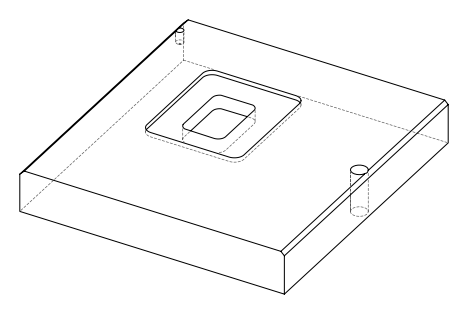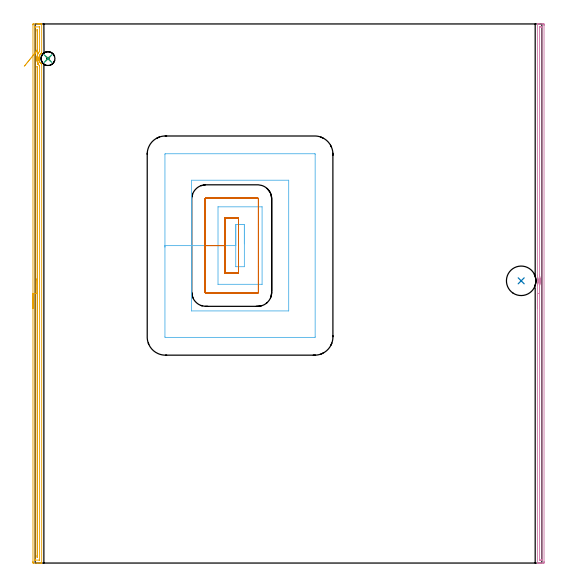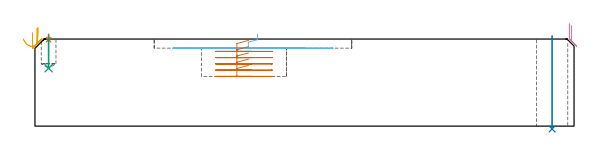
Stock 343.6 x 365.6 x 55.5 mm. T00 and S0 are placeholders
(PLAN: 7 operations, 5 tool changes, 21.2 min)
(1 SPOT_DRILL | STEP1POCKET | NXT0321_9005460120000 | 0.03 min | 0 mm3)
(2 INDEXABLE_INSERT_DRILL_THROUGH_HOLE_FROM_SOLID | STEP1HOLE | NXT0302_011 | 0.24 min | 17416 mm3)
(3 DRILL_BLIND_HOLE_INTO_CENTER | STEP1POCKET | UGT0301_209 | 0.08 min | 1153 mm3)
(4 AREA_MILL | FG_CHAMFER_SURFACE | UGT0205_001 | 6.02 min | 3702 mm3)
(5 AREA_MILL_1 | FG_CHAMFER_SURFACE_1 | UGT0205_001 | 8.99 min | 6361 mm3)
(6 MILL_RECTANGULAR_POCKET | POCKET_RECTANGULAR_STRAIGHT | UGT0201_106 | Follow Part, ap 6, ae 75% | 2.23 min | 107773 mm3)
(7 MILL_RECTANGULAR_POCKET_1 | POCKET_RECTANGULAR_STRAIGHT_1 | UGT0201_100 | Follow Part, ap 4.5, ae 75% | 3.63 min | 78978 mm3)
(TOOL NXT0321_9005460120000 | NC Spot Drill, 142deg, 12mm, Carbide, Uncoated | D12 PA142 FL30 Z2)
(TOOL NXT0302_011 | Index. Insert Drill 20mm [880-D2000L25-05] | D20 PA176 FL100 Z2)
(TOOL UGT0301_209 | Twist Drill 9.4 mm | D9.4 PA118 FL78 Z2)
(TOOL UGT0205_001 | Chamfer Mill 20 x 3 x 45 deg. | D20 FL50 Z2)
(TOOL UGT0201_106 | End Mill 24 mm | D24 FL25 Z2)
(TOOL UGT0201_100 | End Mill 18 mm | D18 FL22 Z2)
(OP 1 SPOT_DRILL)
G17 G21 G94 G90
T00 M6
G54
G17 G0 G90 X8.7 Y342.1 S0 M3
G43 Z65.5 H0
G94 G81 G98 Z55.095 F250. R58.5
G80
M5
M2
(OP 2 INDEXABLE_INSERT_DRILL_THROUGH_HOLE_FROM_SOLID)
G17 G21 G94 G90
T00 M6
G54
G17 G0 G90 X329.6 Y191.4 S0 M3
G43 Z65.5 H1
G94 G81 G98 Z-1.849 F250. R57.5
G80
M5
M2
(OP 3 DRILL_BLIND_HOLE_INTO_CENTER)
G17 G21 G94 G90
T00 M6
G54
G17 G0 G90 X8.7 Y342.1 S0 M3
G43 Z65.5 H0
G94 G81 G98 Z36.9 F250. R57.5
G80
M5
M2
(OP 4 AREA_MILL)
G17 G21 G94 G90
T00 M6
G54
G17 G0 G90 X340.609 Y172.849 S1061 M3
G43 Z65.5 H0
Z65.491
G94 G1 Y172.887 Z64.619 F250.
Y173.001 Z63.755
Y173.19 Z62.903
Y173.452 Z62.071
Y173.786 Z61.265
Y174.189 Z60.491
Y174.657 Z59.755
Y175.188 Z59.063
Y175.778 Z58.42
Y176.421 Z57.83
Y177.113 Z57.299
Y177.849 Z56.83
Y178.622 Z56.428
Y179.428 Z56.094
Y180.26 Z55.831
Y181.112 Z55.642
Y181.977 Z55.529
Y182.849 Z55.49
X340.61 Y188.206
X340.616 Y188.269 Z55.482
X340.682 Y188.55 Z55.418
X340.727 Y188.72 Z55.373
X340.811 Y189.048 Z55.286
X340.85 Y189.221 Z55.25
X340.909 Y189.494 Z55.19
X340.985 Y189.941 Z55.112
X341.041 Y190.387 Z55.057
X341.045 Y190.435 Z55.053
X341.061 Y190.666 Z55.031
X341.076 Y190.838 Z55.02
X341.09 Y191.28 Z55.002
X341.089 Y191.387 Z55.001
X341.086 Y191.731 Z55.008
X341.077 Y191.912 Z55.02
X341.073 Y191.978 Z55.023
X341.065 Y192.098 Z55.027
X341.063 Y192.157 Z55.033
X341.062 Y192.173 Z55.034
X341.017 Y192.624 Z55.08
X340.953 Y193.066 Z55.146
X340.864 Y193.529 Z55.236
X340.757 Y193.959 Z55.337
X340.733 Y194.046 Z55.36
X340.671 Y194.277 Z55.426
X340.634 Y194.41 Z55.463
X340.605 Y194.515 Z55.491
X340.604 Y194.571 Z55.492
X340.601 Y195.162 Z55.498
X340.6 Y365.432 Z55.5
X340.602 Y365.592 Z55.488
X340.615 Y365.6 Z55.475
X340.962 Z55.137
X341.303 Z54.796
X341.966 Z54.129
X343.182 Z52.915
X343.734 Z52.361
X344.341 Z51.754
X344.617 Y365.597 Z51.478
X345.091 Y365.591 Z51.005
X345.094 Y365.468 Z51.003
X345.099 Y364.986 Z51.001
X345.1 Y364.498 Z51.
Y1.019
X345.099 Y0.614 Z51.001
X345.094 Y0.132 Z51.002
X345.091 Y0.009 Z51.005
X344.617 Y0. Z51.478
X344.341 Z51.754
X343.734 Z52.361
X343.181 Z52.915
X342.85 Z53.246
X342.298 Z53.798
X341.966 Z54.129
X341.303 Z54.796
X340.962 Z55.137
X340.615 Y0.007 Z55.476
X340.603 Y0.009 Z55.488
X340.6 Y0.168 Z55.5
X340.609 Y182.849 Z55.49
X342.024 Z54.076
Y187.265
X342.028 Y187.683 Z54.072
X342.031 Y187.89 Z54.069
X342.065 Y188.058 Z54.035
X342.087 Y188.158 Z54.013
X342.228 Y188.787 Z53.872
X342.282 Y189.051 Z53.818
X342.365 Y189.542 Z53.735
X342.416 Y189.945 Z53.684
X342.455 Y190.344 Z53.645
X342.488 Y190.838 Z53.613
X342.496 Y191.016 Z53.604
X342.5 Y191.191 Z53.6
X342.496 Y191.731 Z53.604
X342.479 Y192.105 Z53.621
X342.44 Y192.624 Z53.66
X342.387 Y193.091 Z53.713
X342.324 Y193.517 Z53.776
X342.195 Y194.179 Z53.905
X342.143 Y194.41 Z53.957
X342.048 Y194.822 Z54.052
X342.022 Y194.939 Z54.078
X342.016 Y195.303 Z54.084
X342.015 Y363.411 Z54.085
X342.016 Y363.516 Z54.084
X342.019 Y363.568 Z54.081
X342.02 Y363.586 Z54.08
X342.059 Y363.59 Z54.041
X342.456 Y363.598 Z53.644
X342.85 Y363.599 Z53.25
X343.339 Y363.598 Z52.761
X343.57 Y363.592 Z52.53
X343.679 Y363.588 Z52.421
X343.685 Y363.249 Z52.415
Y363.2
Y2.189
X343.684 Y2.084 Z52.416
X343.681 Y2.032 Z52.419
X343.68 Y2.014 Z52.42
X343.641 Y2.01 Z52.459
X343.244 Y2.002 Z52.856
X342.85 Y2.001 Z53.25
X342.361 Y2.002 Z53.739
X342.13 Y2.008 Z53.97
X342.021 Y2.012 Z54.079
X342.015 Y2.351 Z54.085
Y2.4
X342.024 Y182.849 Z54.076
Y183.72 Z54.114
Y184.585 Z54.228
Y185.437 Z54.417
Y186.269 Z54.679
Y187.075 Z55.013
Y187.849 Z55.416
Y188.584 Z55.885
Y189.277 Z56.416
Y189.92 Z57.005
Y190.509 Z57.648
Y191.04 Z58.34
Y191.509 Z59.076
Y191.912 Z59.85
Y192.246 Z60.656
Y192.508 Z61.488
Y192.697 Z62.339
Y192.811 Z63.204
Y192.849 Z64.076
G0 Z65.5
M5
M2
(OP 5 AREA_MILL_1)
G17 G21 G94 G90
T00 M6
G54
G17 G0 G90 X-1.5 Y172.8 S1061 M3
G43 Z65.5 H0
Z59.6
G94 G1 Y172.838 Z58.728 F250.
Y172.952 Z57.863
Y173.141 Z57.012
Y173.403 Z56.18
Y173.737 Z55.374
Y174.14 Z54.6
Y174.609 Z53.864
Y175.14 Z53.172
Y175.729 Z52.529
Y176.372 Z51.94
Y177.064 Z51.408
Y177.8 Z50.94
Y178.574 Z50.537
Y179.38 Z50.203
Y180.212 Z49.941
Y181.064 Z49.752
Y181.928 Z49.638
Y182.8 Z49.6
Y364.986
X-1.498 Y365.323
X-1.493 Y365.59 Z49.604
X-1.169 Y365.6 Z49.928
X1.45 Z52.544
X1.995 Z53.092
X2.323 Z53.419
X2.868 Z53.964
X3.196 Z54.29
X3.851 Z54.95
X4.151 Z55.251
X4.277 Y365.598 Z55.369
X4.397 Y365.59 Z55.488
X4.4 Y365.432 Z55.5
Y346.231
X4.395 Y345.872 Z55.491
X4.292 Y345.787 Z55.388
X3.999 Y345.528 Z55.098
X3.725 Y345.255 Z54.825
X3.487 Y344.961 Z54.585
X3.397 Y344.852 Z54.495
X3.236 Y344.613 Z54.334
X3.138 Y344.445 Z54.235
X3.089 Y344.362 Z54.186
X2.879 Y343.922 Z53.979
X2.746 Y343.552 Z53.844
X2.716 Y343.47 Z53.814
X2.603 Y343.026 Z53.7
X2.541 Y342.644 Z53.64
X2.531 Y342.577 Z53.628
X2.515 Y342.399 Z53.609
X2.514 Y342.362 Z53.606
X2.51 Y342.277 Z53.604
X2.509 Y342.213 Z53.599
X2.505 Y342.113 Z53.597
X2.506 Y342.082 Z53.595
Y342.064 Z53.596
Y341.995 Z53.599
X2.51 Y341.915 Z53.602
X2.513 Y341.842 Z53.608
X2.52 Y341.766 Z53.614
X2.526 Y341.686 Z53.622
X2.541 Y341.576 Z53.639
X2.553 Y341.494 Z53.651
X2.579 Y341.32 Z53.675
X2.591 Y341.236 Z53.688
X2.697 Y340.792 Z53.796
X2.702 Y340.779 Z53.801
X2.825 Y340.427 Z53.919
X2.854 Y340.339 Z53.95
X2.905 Y340.227 Z54.003
X2.941 Y340.148 Z54.04
X3.019 Y339.98 Z54.117
X3.056 Y339.899 Z54.155
X3.219 Y339.617 Z54.317
X3.397 Y339.348 Z54.496
X3.669 Y339.007 Z54.769
X3.97 Y338.701 Z55.069
X4.131 Y338.556 Z55.231
X4.292 Y338.413 Z55.388
X4.34 Y338.373 Z55.435
X4.397 Y338.319 Z55.489
X4.4 Y338.194 Z55.5
Y0.168
X4.397 Y0.01 Z55.488
X4.277 Y0.002 Z55.369
X4.151 Y0. Z55.251
X3.851 Z54.95
X3.196 Z54.29
X1.995 Z53.092
X1.45 Z52.544
X-1.068 Z50.028
X-1.169 Y0.002 Z49.928
X-1.493 Y0.01 Z49.604
X-1.498 Y0.277 Z49.6
X-1.5 Y0.614
Y0.953
Y182.8
X-0.086 Z51.014
X-0.085 Y363.2 Z51.015
X-0.082 Y363.539 Z51.018
X-0.079 Y363.579 Z51.021
X-0.077 Y363.59 Z51.023
X-0.048 Y363.593 Z51.052
X0.056 Y363.597 Z51.156
X0.186 Y363.6 Z51.286
X2.805 Z53.905
X2.943 Y363.597 Z54.043
X2.971 Y363.594 Z54.071
X2.979 Y363.59 Z54.079
X2.982 Y363.581 Z54.082
X2.984 Y363.549 Z54.084
X2.985 Y363.415 Z54.085
X2.986 Y363.2 Z54.086
X2.985 Y348.018 Z54.085
X2.982 Y347.343 Z54.082
X2.979 Y347.125 Z54.079
X2.971 Y346.962 Z54.071
X2.87 Y346.842 Z53.97
X2.746 Y346.691 Z53.846
X2.376 Y346.231 Z53.476
X2.353 Y346.2 Z53.453
X2.323 Y346.154 Z53.423
X2.016 Y345.652 Z53.116
X1.856 Y345.338 Z52.956
X1.724 Y345.058 Z52.824
X1.618 Y344.804 Z52.718
X1.472 Y344.423 Z52.572
X1.45 Y344.358 Z52.55
X1.283 Y343.723 Z52.383
X1.244 Y343.552 Z52.344
X1.149 Y342.967 Z52.249
X1.117 Y342.659 Z52.217
X1.093 Y342.131 Z52.193
X1.103 Y341.766 Z52.203
X1.162 Y341.167 Z52.262
X1.206 Y340.873 Z52.306
X1.275 Y340.522 Z52.375
X1.388 Y340.043 Z52.488
X1.407 Y339.98 Z52.507
X1.45 Y339.849 Z52.55
X1.654 Y339.295 Z52.754
X1.746 Y339.087 Z52.846
X1.836 Y338.896 Z52.936
X1.909 Y338.745 Z53.009
X2.061 Y338.462 Z53.161
X2.23 Y338.194 Z53.33
X2.323 Y338.057 Z53.423
X2.644 Y337.632 Z53.744
X2.781 Y337.463 Z53.881
X2.924 Y337.301 Z54.024
X2.962 Y337.255 Z54.062
X2.979 Y337.232 Z54.079
X2.981 Y337.215 Z54.081
X2.984 Y337.131 Z54.084
X2.985 Y336.962 Z54.085
X2.986 Y336.623 Z54.086
X2.985 Y2.4 Z54.085
X2.982 Y2.061 Z54.082
X2.979 Y2.022 Z54.079
X2.977 Y2.01 Z54.077
X2.948 Y2.007 Z54.048
X2.844 Y2.003 Z53.944
X2.714 Y2. Z53.814
X0.095 Z51.195
X-0.043 Y2.003 Z51.057
X-0.071 Y2.006 Z51.029
X-0.079 Y2.01 Z51.021
X-0.082 Y2.019 Z51.018
X-0.084 Y2.051 Z51.016
X-0.085 Y2.185 Z51.015
X-0.086 Y2.4 Z51.014
Y182.8
X1.328 Z52.428
X1.329 Y336.408 Z52.429
X1.33 Y336.531 Z52.43
X1.332 Y336.573 Z52.432
X1.333 Y336.589 Z52.433
X1.375 Y336.545 Z52.475
X1.45 Y336.455 Z52.55
X1.485 Y336.408 Z52.585
X1.564 Y336.291 Z52.664
X1.57 Y335.515 Z52.67
X1.571 Y335.391 Z52.671
Y4.955
X1.57 Y4.186 Z52.67
X1.568 Y4.066 Z52.668
X1.565 Y4.024 Z52.665
X1.559 Y4.01 Z52.659
X1.54 Y4.007 Z52.64
X1.45 Y4.004 Z52.55
X1.39 Y4.006 Z52.49
X1.346 Y4.009 Z52.446
X1.335 Y4.064 Z52.435
X1.332 Y4.186 Z52.432
X1.33 Y4.309 Z52.43
X1.329 Y5.079 Z52.429
X1.328 Y5.204 Z52.428
Y182.8
Y183.672 Z52.466
Y184.537 Z52.58
Y185.388 Z52.769
Y186.22 Z53.031
Y187.026 Z53.365
Y187.8 Z53.768
Y188.536 Z54.237
Y189.228 Z54.768
Y189.871 Z55.357
Y190.46 Z56.001
Y190.992 Z56.693
Y191.46 Z57.428
Y191.863 Z58.202
Y192.197 Z59.008
Y192.459 Z59.84
Y192.648 Z60.692
Y192.762 Z61.557
Y192.8 Z62.428
G0 Z65.5
X1.902 Y338.242
Z63.02
G1 Y338.227 Z62.147
X1.899 Y338.289 Z61.277
X1.89 Y338.426 Z60.416
X1.878 Y338.638 Z59.569
X1.861 Y338.922 Z58.745
X1.839 Y339.277 Z57.948
X1.814 Y339.7 Z57.186
X1.784 Y340.188 Z56.463
X1.751 Y340.737 Z55.786
X1.715 Y341.342 Z55.159
X1.675 Y342. Z54.587
X1.633 Y342.705 Z54.075
X1.588 Y343.452 Z53.626
X1.541 Y344.235 Z53.245
X1.492 Y345.048 Z52.933
X1.441 Y345.886 Z52.694
X1.39 Y346.741 Z52.528
X1.338 Y347.607 Z52.438
X1.335 Y347.645 Z52.435
X1.33 Y347.893 Z52.43
X1.329 Y348.018 Z52.429
X1.328 Y360.645 Z52.428
X1.33 Y361.414 Z52.43
X1.332 Y361.534 Z52.432
X1.335 Y361.576 Z52.435
X1.341 Y361.59 Z52.441
X1.359 Y361.593 Z52.459
X1.45 Y361.596 Z52.55
X1.51 Y361.594 Z52.61
X1.554 Y361.591 Z52.654
X1.565 Y361.536 Z52.665
X1.568 Y361.414 Z52.668
X1.57 Y361.291 Z52.67
X1.571 Y360.521 Z52.671
Y348.787
X1.564 Y348.018 Z52.664
X1.562 Y347.903 Z52.662
X1.45 Y347.749 Z52.55
X1.404 Y347.689 Z52.504
X1.361 Y347.635 Z52.461
X1.338 Y347.607 Z52.438
X0.86 Y347.02 Z52.005
X0.359 Y346.405 Z51.639
X-0.159 Y345.769 Z51.344
X-0.692 Y345.115 Z51.122
X-1.234 Y344.448 Z50.974
X-1.783 Y343.774 Z50.901
X-2.334 Y343.097 Z50.905
X-2.883 Y342.424 Z50.984
X-3.425 Y341.758 Z51.139
X-3.956 Y341.105 Z51.368
X-4.473 Y340.47 Z51.67
X-4.972 Y339.858 Z52.042
X-5.448 Y339.274 Z52.481
X-5.897 Y338.721 Z52.984
X-6.318 Y338.205 Z53.548
X-6.706 Y337.729 Z54.167
X-7.058 Y337.296 Z54.838
X-7.372 Y336.91 Z55.554
G0 Z65.5
M5
M2
(OP 6 MILL_RECTANGULAR_POCKET)
G17 G21 G94 G90
T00 M6
G54
G17 G0 G90 X141.9 Y216.567 S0 M3
G43 Z65.605 H0
Z58.605
G94 G1 Y229.6 Z55.113 F250.
X136. Z53.532
Y215.3 Z49.7
Y201. F500.
X141.9
Y229.6
X136.
Y215.3
X124.
Y189.
X153.9
Y241.6
X124.
Y215.3
X106.
Y171.
X171.9
Y259.6
X106.
Y215.3
X88.
Y153.3
G3 X88.3 Y153. R0.3
G1 X189.6
G3 X189.9 Y153.3 R0.3
G1 Y277.3
G3 X189.6 Y277.6 R0.3
G1 X88.3
G3 X88. Y277.3 R0.3
G1 Y215.3
Y214.3
G0 Z65.605
M5
M2
(OP 7 MILL_RECTANGULAR_POCKET_1)
G17 G21 G94 G90
T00 M6
G54
G17 G0 G90 X136.065 Y234. S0 M3
G43 Z65.605 H0
Z54.621
G94 G1 X128.7 Z52.647 F250.
Y215.3 Z47.637
Y196.6 F500.
X137.9
Y234.
X128.7
Y215.3
X115.2
Y183.7
G3 X115.8 Y183.1 R0.6
G1 X150.8
G3 X151.4 Y183.7 R0.6
G1 Y246.9
G3 X150.8 Y247.5 R0.6
G1 X115.8
G3 X115.2 Y246.9 R0.6
G1 Y215.3
Y214.3
G0 X136.065 Y234. Z50.637
G1 X128.7 Z48.663 F250.
Y215.3 Z43.652
Y196.6 F500.
X137.9
Y234.
X128.7
Y215.3
X115.2
Y183.7
G3 X115.8 Y183.1 R0.6
G1 X150.8
G3 X151.4 Y183.7 R0.6
G1 Y246.9
G3 X150.8 Y247.5 R0.6
G1 X115.8
G3 X115.2 Y246.9 R0.6
G1 Y215.3
Y214.3
G0 X136.065 Y234. Z46.652
G1 X128.7 Z44.679 F250.
Y215.3 Z39.668
Y196.6 F500.
X137.9
Y234.
X128.7
Y215.3
X115.2
Y183.7
G3 X115.8 Y183.1 R0.6
G1 X150.8
G3 X151.4 Y183.7 R0.6
G1 Y246.9
G3 X150.8 Y247.5 R0.6
G1 X115.8
G3 X115.2 Y246.9 R0.6
G1 Y215.3
Y214.3
G0 X136.065 Y234. Z42.668
G1 X128.7 Z40.695 F250.
Y215.3 Z35.684
Y196.6 F500.
X137.9
Y234.
X128.7
Y215.3
X115.2
Y183.7
G3 X115.8 Y183.1 R0.6
G1 X150.8
G3 X151.4 Y183.7 R0.6
G1 Y246.9
G3 X150.8 Y247.5 R0.6
G1 X115.8
G3 X115.2 Y246.9 R0.6
G1 Y215.3
Y214.3
G0 X136.065 Y234. Z38.684
G1 X128.7 Z36.711 F250.
Y215.3 Z31.7
Y196.6 F500.
X137.9
Y234.
X128.7
Y215.3
X115.2
Y183.7
G3 X115.8 Y183.1 R0.6
G1 X150.8
G3 X151.4 Y183.7 R0.6
G1 Y246.9
G3 X150.8 Y247.5 R0.6
G1 X115.8
G3 X115.2 Y246.9 R0.6
G1 Y215.3
Y214.3
G0 Z65.605
M5
M2
